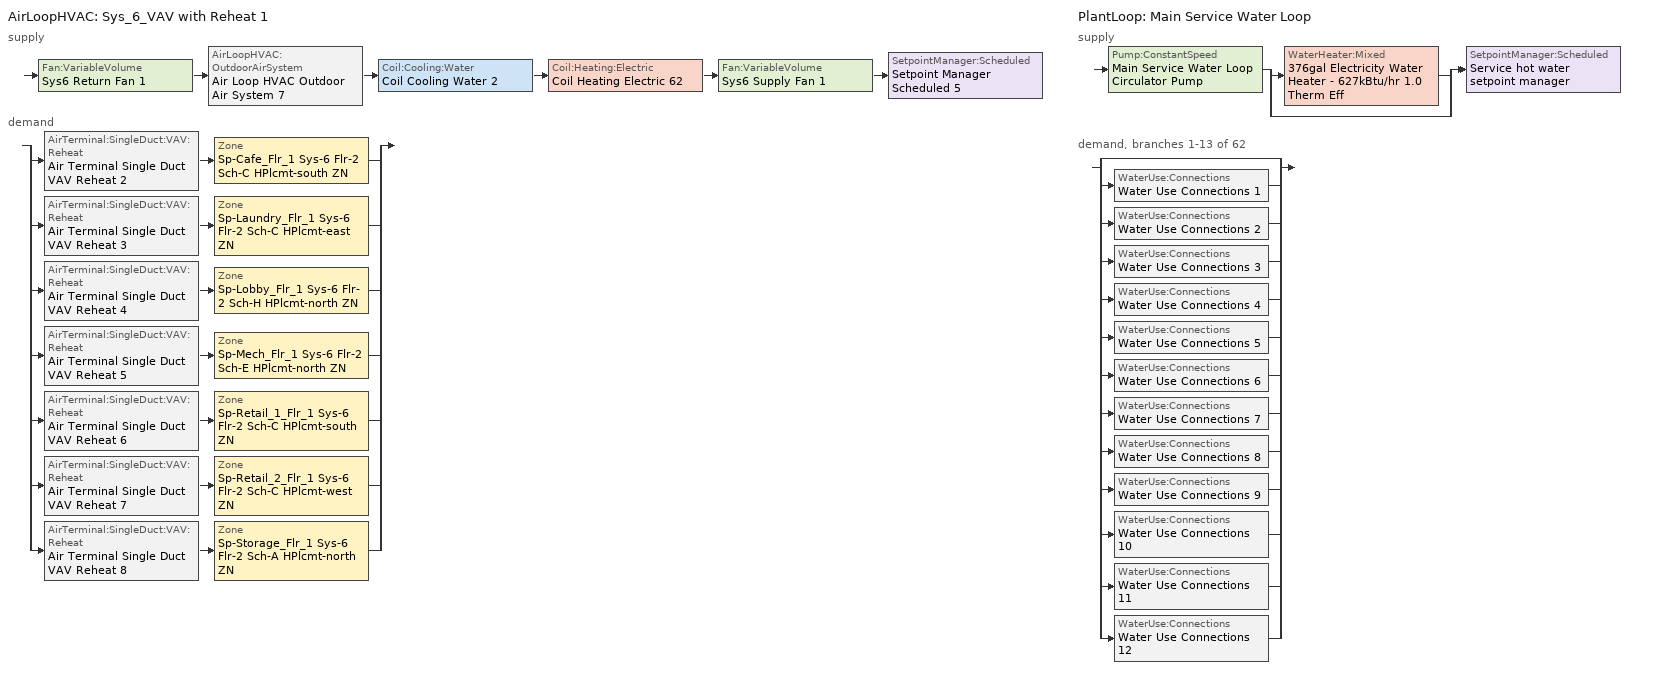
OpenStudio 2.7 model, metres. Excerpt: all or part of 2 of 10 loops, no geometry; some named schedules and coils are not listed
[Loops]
AirLoopHVAC 'Sys_6_VAV with Reheat 1'
 supply: Fan:VariableVolume 'Sys6 Return Fan 1' > AirLoopHVAC:OutdoorAirSystem 'Air Loop HVAC Outdoor Air System 7' > Coil:Cooling:Water 'Coil Cooling Water 2' > Coil:Heating:Electric 'Coil Heating Electric 62' > Fan:VariableVolume 'Sys6 Supply Fan 1' > SetpointManager:Scheduled 'Setpoint Manager Scheduled 5'
 demand: split
  | AirTerminal:SingleDuct:VAV:Reheat 'Air Terminal Single Duct VAV Reheat 2' > Zone 'Sp-Cafe_Flr_1 Sys-6 Flr-2 Sch-C HPlcmt-south ZN'
  | AirTerminal:SingleDuct:VAV:Reheat 'Air Terminal Single Duct VAV Reheat 3' > Zone 'Sp-Laundry_Flr_1 Sys-6 Flr-2 Sch-C HPlcmt-east ZN'
  | AirTerminal:SingleDuct:VAV:Reheat 'Air Terminal Single Duct VAV Reheat 4' > Zone 'Sp-Lobby_Flr_1 Sys-6 Flr-2 Sch-H HPlcmt-north ZN'
  | AirTerminal:SingleDuct:VAV:Reheat 'Air Terminal Single Duct VAV Reheat 5' > Zone 'Sp-Mech_Flr_1 Sys-6 Flr-2 Sch-E HPlcmt-north ZN'
  | AirTerminal:SingleDuct:VAV:Reheat 'Air Terminal Single Duct VAV Reheat 6' > Zone 'Sp-Retail_1_Flr_1 Sys-6 Flr-2 Sch-C HPlcmt-south ZN'
  | AirTerminal:SingleDuct:VAV:Reheat 'Air Terminal Single Duct VAV Reheat 7' > Zone 'Sp-Retail_2_Flr_1 Sys-6 Flr-2 Sch-C HPlcmt-west ZN'
  | AirTerminal:SingleDuct:VAV:Reheat 'Air Terminal Single Duct VAV Reheat 8' > Zone 'Sp-Storage_Flr_1 Sys-6 Flr-2 Sch-A HPlcmt-north ZN'
PlantLoop 'Main Service Water Loop'
 supply: Pump:ConstantSpeed 'Main Service Water Loop Circulator Pump' > split
  | WaterHeater:Mixed '376gal Electricity Water Heater - 627kBtu/hr 1.0 Therm Eff'
  | bypass
  join > SetpointManager:Scheduled 'Service hot water setpoint manager'
 demand, branches 1-13 of 62: split
  | bypass
  | WaterUse:Connections 'Water Use Connections 1'
  | WaterUse:Connections 'Water Use Connections 2'
  | WaterUse:Connections 'Water Use Connections 3'
  | WaterUse:Connections 'Water Use Connections 4'
  | WaterUse:Connections 'Water Use Connections 5'
  | WaterUse:Connections 'Water Use Connections 6'
  | WaterUse:Connections 'Water Use Connections 7'
  | WaterUse:Connections 'Water Use Connections 8'
  | WaterUse:Connections 'Water Use Connections 9'
  | WaterUse:Connections 'Water Use Connections 10'
  | WaterUse:Connections 'Water Use Connections 11'
  | WaterUse:Connections 'Water Use Connections 12'
[Sizing:Zone] Zone Cooling Design Supply Air Temperature Input Method=SupplyAirTemperature; Zone Cooling Design Supply Air Temperature {C}=13; Zone Cooling Design Supply Air Temperature Difference {deltaC}=11.11; Zone Heating Design Supply Air Temperature Input Method=SupplyAirTemperature; Zone Heating Design Supply Air Temperature {C}=43; Zone Heating Design Supply Air Temperature Difference {deltaC}=11.11; Zone Cooling Design Supply Air Humidity Ratio {kg-H2O/kg-air}=0.0085; Zone Heating Design Supply Air Humidity Ratio {kg-H2O/kg-air}=0.008; Zone Heating Sizing Factor=1.3; Zone Cooling Sizing Factor=1.1; Cooling Design Air Flow Method=DesignDay; Heating Design Air Flow Method=DesignDay; Account for Dedicated Outdoor Air System=No; Dedicated Outdoor Air System Control Strategy=NeutralSupplyAir; Dedicated Outdoor Air Low Setpoint Temperature for Design {C}=autosize; Dedicated Outdoor Air High Setpoint Temperature for Design {C}=autosize
Sp-Storage_Flr_1 Sys-6 Flr-2 Sch-A HPlcmt-north ZN; Sp-Laundry_Flr_1 Sys-6 Flr-2 Sch-C HPlcmt-east ZN; Sp-Retail_2_Flr_1 Sys-6 Flr-2 Sch-C HPlcmt-west ZN; Sp-Cafe_Flr_1 Sys-6 Flr-2 Sch-C HPlcmt-south ZN; Sp-Retail_1_Flr_1 Sys-6 Flr-2 Sch-C HPlcmt-south ZN; Sp-Mech_Flr_1 Sys-6 Flr-2 Sch-E HPlcmt-north ZN; Sp-Lobby_Flr_1 Sys-6 Flr-2 Sch-H HPlcmt-north ZN
[Zone equipment]
Sp-Storage_Flr_1 Sys-6 Flr-2 Sch-A HPlcmt-north ZN: Air Terminal Single Duct VAV Reheat 8, Zone HVAC Baseboard Convective Electric 66
Sp-Laundry_Flr_1 Sys-6 Flr-2 Sch-C HPlcmt-east ZN: Air Terminal Single Duct VAV Reheat 3, Zone HVAC Baseboard Convective Electric 61
Sp-Retail_2_Flr_1 Sys-6 Flr-2 Sch-C HPlcmt-west ZN: Air Terminal Single Duct VAV Reheat 7, Zone HVAC Baseboard Convective Electric 65
Sp-Cafe_Flr_1 Sys-6 Flr-2 Sch-C HPlcmt-south ZN: Air Terminal Single Duct VAV Reheat 2, Zone HVAC Baseboard Convective Electric 60
Sp-Retail_1_Flr_1 Sys-6 Flr-2 Sch-C HPlcmt-south ZN: Air Terminal Single Duct VAV Reheat 6, Zone HVAC Baseboard Convective Electric 64
Sp-Mech_Flr_1 Sys-6 Flr-2 Sch-E HPlcmt-north ZN: Air Terminal Single Duct VAV Reheat 5, Zone HVAC Baseboard Convective Electric 63
Sp-Lobby_Flr_1 Sys-6 Flr-2 Sch-H HPlcmt-north ZN: Air Terminal Single Duct VAV Reheat 4, Zone HVAC Baseboard Convective Electric 62
[AirLoopHVAC]
Sys_6_VAV with Reheat 1: Availability Schedule=Sys_6_VAV with Reheat 1 Occ Sch; Design Supply Air Flow Rate {m3/s}=AutoSize
[Sizing:System]
Sys_6_VAV with Reheat 1: Type of Load to Size On=Sensible; Design Outdoor Air Flow Rate {m3/s}=Autosize; Central Heating Maximum System Air Flow Ratio=0.3; Preheat Design Temperature {C}=7; Preheat Design Humidity Ratio {kg-H2O/kg-Air}=0.008; Precool Design Temperature {C}=12.8; Precool Design Humidity Ratio {kg-H2O/kg-Air}=0.008; Central Cooling Design Supply Air Temperature {C}=13; Central Heating Design Supply Air Temperature {C}=13.1; Sizing Option=NonCoincident; 100% Outdoor Air in Cooling=No; 100% Outdoor Air in Heating=No; Central Cooling Design Supply Air Humidity Ratio {kg-H2O/kg-Air}=0.0085; Central Heating Design Supply Air Humidity Ratio {kg-H2O/kg-Air}=0.008; Cooling Design Air Flow Method=DesignDay; Cooling Design Air Flow Rate {m3/s}=0; Heating Design Air Flow Method=DesignDay; Heating Design Air Flow Rate {m3/s}=0; System Outdoor Air Method=ZoneSum; Zone Maximum Outdoor Air Fraction=1; Cooling Supply Air Flow Rate Per Floor Area {m3/s-m2}=0.00996765; Cooling Fraction of Autosized Cooling Supply Air Flow Rate=1; Cooling Supply Air Flow Rate Per Unit Cooling Capacity {m3/s-W}=3.94755e-05; Heating Supply Air Flow Rate Per Floor Area {m3/s-m2}=0.00996765; Heating Fraction of Autosized Heating Supply Air Flow Rate=1; Heating Fraction of Autosized Cooling Supply Air Flow Rate=1; Heating Supply Air Flow Rate Per Unit Heating Capacity {m3/s-W}=3.15882e-05; Cooling Design Capacity Method=CoolingDesignCapacity; Cooling Design Capacity {W}=autosize; Cooling Design Capacity Per Floor Area {W/m2}=234.7; Fraction of Autosized Cooling Design Capacity=1; Heating Design Capacity Method=HeatingDesignCapacity; Heating Design Capacity {W}=autosize; Heating Design Capacity Per Floor Area {W/m2}=157; Fraction of Autosized Heating Design Capacity=1; Central Cooling Capacity Control Method=OnOff
[Coil:Heating:Electric] Availability Schedule=Always On Discrete
Coil Heating Electric 62; Coil Heating Electric 63; Coil Heating Electric 64; Coil Heating Electric 65; Coil Heating Electric 66; Coil Heating Electric 67; Coil Heating Electric 68; Coil Heating Electric 69
[Controller:OutdoorAir]
Controller Outdoor Air 7: Minimum Outdoor Air Flow Rate {m3/s}=autosize; Maximum Outdoor Air Flow Rate {m3/s}=Autosize; Economizer Control Type=DifferentialEnthalpy; Economizer Control Action Type=ModulateFlow; Lockout Type=NoLockout; Minimum Limit Type=FixedMinimum; Minimum Outdoor Air Schedule=Sys_6_VAV with Reheat 1 Occ Sch; Controller Mechanical Ventilation=Controller Mechanical Ventilation 7; High Humidity Control=No; Heat Recovery Bypass Control Type=BypassWhenOAFlowGreaterThanMinimum
[Controller:MechanicalVentilation]
Controller Mechanical Ventilation 7: Availability Schedule=Always On Discrete; System Outdoor Air Method=ZoneSum
[AirLoopHVAC:OutdoorAirSystem]
Air Loop HVAC Outdoor Air System 7: Controller=Controller Outdoor Air 7
[SetpointManager:Scheduled] Control Variable=Temperature
Name | Schedule
Setpoint Manager Scheduled 5 | Supply Air Temp 1
Service hot water setpoint manager | Service Water Loop Temp - 140F
[ZoneHVAC:Baseboard:Convective:Electric] Availability Schedule=Always On Discrete; Nominal Capacity {W}=autosize; Efficiency=1
Zone HVAC Baseboard Convective Electric 60; Zone HVAC Baseboard Convective Electric 61; Zone HVAC Baseboard Convective Electric 62; Zone HVAC Baseboard Convective Electric 63; Zone HVAC Baseboard Convective Electric 64; Zone HVAC Baseboard Convective Electric 65; Zone HVAC Baseboard Convective Electric 66
[PlantLoop]
Main Service Water Loop: Glycol Concentration=0; Maximum Loop Temperature {C}=60; Minimum Loop Temperature {C}=10; Plant Loop Volume {m3}=Autocalculate; Load Distribution Scheme=Optimal
[Sizing:Plant]
Main Service Water Loop: Loop Type=Heating; Design Loop Exit Temperature {C}=60; Loop Design Temperature Difference {deltaC}=5; Sizing Option=NonCoincident; Zone Timesteps in Averaging Window=1; Coincident Sizing Factor Mode=None
[Pump:ConstantSpeed]
Main Service Water Loop Circulator Pump: Rated Flow Rate {m3/s}=autosize; Rated Pump Head {Pa}=589752; Rated Power Consumption {W}=autosize; Motor Efficiency=0.855; Fraction of Motor Inefficiencies to Fluid Stream=0; Pump Control Type=Intermittent; Design Power Sizing Method=PowerPerFlowPerPressure; Design Electric Power per Unit Flow Rate {W/(m3/s)}=348701.1; Design Shaft Power per Unit Flow Rate per Unit Head {W-s/m3-Pa}=1.28205
[Fan:VariableVolume] Availability Schedule=Always On Discrete; Maximum Flow Rate {m3/s}=Autosize; Fan Power Minimum Flow Rate Input Method=Fraction; Fan Power Minimum Flow Fraction=0.68; Fan Power Minimum Air Flow Rate {m3/s}=0; Motor In Airstream Fraction=1; Fan Power Coefficient 1=-2.4176; Fan Power Coefficient 2=9.5874; Fan Power Coefficient 3=-11.559; Fan Power Coefficient 4=5.4009; Fan Power Coefficient 5=0
Name | Fan Total Efficiency | Pressure Rise {Pa} | Motor Efficiency
Sys6 Supply Fan 1 | 0.549965 | 1000 | 0.8461
Sys6 Return Fan 1 | 0.299975 | 250 | 0.4615
[AirTerminal:SingleDuct:VAV:Reheat] Availability Schedule=Always On Discrete; Maximum Air Flow Rate {m3/s}=AutoSize; Zone Minimum Air Flow Input Method=Constant; Constant Minimum Air Flow Fraction=0.3; Maximum Hot Water or Steam Flow Rate {m3/s}=AutoSize; Minimum Hot Water or Steam Flow Rate {m3/s}=0; Convergence Tolerance=0.001; Damper Heating Action=Normal; Maximum Flow per Zone Floor Area During Reheat {m3/s-m2}=AutoSize; Maximum Flow Fraction During Reheat=0.5; Maximum Reheat Air Temperature {C}=43; Control For Outdoor Air=No
Name | Fixed Minimum Air Flow Rate {m3/s} | Reheat Coil
Air Terminal Single Duct VAV Reheat 2 | 0.377724 | Coil Heating Electric 63
Air Terminal Single Duct VAV Reheat 3 | 0.156079 | Coil Heating Electric 64
Air Terminal Single Duct VAV Reheat 4 | 2.61637 | Coil Heating Electric 65
Air Terminal Single Duct VAV Reheat 5 | 0.328486 | Coil Heating Electric 66
Air Terminal Single Duct VAV Reheat 6 | 0.134143 | Coil Heating Electric 67
Air Terminal Single Duct VAV Reheat 7 | 0.155338 | Coil Heating Electric 68
Air Terminal Single Duct VAV Reheat 8 | 0.189519 | Coil Heating Electric 69
[WaterHeater:Mixed]
376gal Electricity Water Heater - 627kBtu/hr 1.0 Therm Eff: Tank Volume {m3}=1.42181; Setpoint Temperature Schedule=Service Water Loop Temp - 140F; Deadband Temperature Difference {deltaC}=2; Maximum Temperature Limit {C}=60; Heater Control Type=Cycle; Heater Maximum Capacity {W}=183709; Heater Fuel Type=Electricity; Heater Thermal Efficiency=1; Off Cycle Parasitic Fuel Consumption Rate {W}=122.494; Off Cycle Parasitic Fuel Type=Electricity; Off Cycle Parasitic Heat Fraction to Tank=0.8; On Cycle Parasitic Fuel Consumption Rate {W}=122.494; On Cycle Parasitic Fuel Type=Electricity; On Cycle Parasitic Heat Fraction to Tank=0; Ambient Temperature Indicator=Schedule; Ambient Temperature Schedule=Water Heater Ambient Temp Schedule - 70f; Off Cycle Loss Coefficient to Ambient Temperature {W/K}=5.26259; On Cycle Loss Coefficient to Ambient Temperature {W/K}=5.26259; Use Side Effectiveness=1; Source Side Effectiveness=1; Use Side Design Flow Rate {m3/s}=autosize; Source Side Design Flow Rate {m3/s}=autosize; Indirect Water Heating Recovery Time {hr}=1.5; Source Side Flow Control Mode=IndirectHeatPrimarySetpoint
[WaterUse:Connections]
Name | Water Use Equipment Name 1
Water Use Connections 1 | Banquet_flr_6 Service Water Use 0.34gal/min
Water Use Connections 2 | Cafe_flr_1 Service Water Use 0.02gal/min
Water Use Connections 3 | Dining_flr_6 Service Water Use 0.34gal/min
Water Use Connections 4 | Kitchen_flr_6 Service Water Use 0.05gal/min
Water Use Connections 5 | Laundry_flr_1 Service Water Use 0.02gal/min
Water Use Connections 6 | Lobby_flr_1 Service Water Use 0.33gal/min
Water Use Connections 7 | Retail_1_flr_1 Service Water Use 0.01gal/min
Water Use Connections 8 | Retail_2_flr_1 Service Water Use 0.01gal/min
Water Use Connections 9 | Room_1_flr_3 Service Water Use 0.08gal/min
Water Use Connections 10 | Room_1_flr_6 Service Water Use 0.08gal/min
Water Use Connections 11 | Room_2_flr_3 Service Water Use 0.08gal/min
Water Use Connections 12 | Room_2_flr_6 Service Water Use 0.08gal/min
[WaterUse:Equipment:Definition]
Name | Peak Flow Rate {m3/s} | Target Temperature Schedule | Sensible Fraction Schedule | Latent Fraction Schedule
Banquet_flr_6 Service Water Use Def 0.34gal/min | 2.11381e-05 | Schedule Ruleset 5 | Schedule Ruleset 3 | Schedule Ruleset 4
Cafe_flr_1 Service Water Use Def 0.02gal/min | 1.50463e-06 | Schedule Ruleset 8 | Schedule Ruleset 6 | Schedule Ruleset 7
Dining_flr_6 Service Water Use Def 0.34gal/min | 2.11381e-05 | Schedule Ruleset 11 | Schedule Ruleset 9 | Schedule Ruleset 10
Kitchen_flr_6 Service Water Use Def 0.05gal/min | 3.29204e-06 | Schedule Ruleset 14 | Schedule Ruleset 12 | Schedule Ruleset 13
Laundry_flr_1 Service Water Use Def 0.02gal/min | 1.24346e-06 | Schedule Ruleset 17 | Schedule Ruleset 15 | Schedule Ruleset 16
Lobby_flr_1 Service Water Use Def 0.33gal/min | 2.08442e-05 | Schedule Ruleset 20 | Schedule Ruleset 18 | Schedule Ruleset 19
Retail_1_flr_1 Service Water Use Def 0.01gal/min | 4.74976e-07 | Schedule Ruleset 23 | Schedule Ruleset 21 | Schedule Ruleset 22
Retail_2_flr_1 Service Water Use Def 0.01gal/min | 5.50024e-07 | Schedule Ruleset 26 | Schedule Ruleset 24 | Schedule Ruleset 25
Room_1_flr_3 Service Water Use Def 0.08gal/min | 4.97412e-06 | Schedule Ruleset 29 | Schedule Ruleset 27 | Schedule Ruleset 28
Room_1_flr_6 Service Water Use Def 0.08gal/min | 4.97412e-06 | Schedule Ruleset 32 | Schedule Ruleset 30 | Schedule Ruleset 31
Room_2_flr_3 Service Water Use Def 0.08gal/min | 4.97354e-06 | Schedule Ruleset 35 | Schedule Ruleset 33 | Schedule Ruleset 34
Room_2_flr_6 Service Water Use Def 0.08gal/min | 4.97354e-06 | Schedule Ruleset 38 | Schedule Ruleset 36 | Schedule Ruleset 37
[WaterUse:Equipment]
Name | Water Use Equipment Definition | Space | Flow Rate Fraction Schedule
Banquet_flr_6 Service Water Use 0.34gal/min | Banquet_flr_6 Service Water Use Def 0.34gal/min | Banquet_Flr_6 | NECB-B-Service Water Heating
Cafe_flr_1 Service Water Use 0.02gal/min | Cafe_flr_1 Service Water Use Def 0.02gal/min | Cafe_Flr_1 | NECB-C-Service Water Heating
Dining_flr_6 Service Water Use 0.34gal/min | Dining_flr_6 Service Water Use Def 0.34gal/min | Dining_Flr_6 | NECB-B-Service Water Heating
Kitchen_flr_6 Service Water Use 0.05gal/min | Kitchen_flr_6 Service Water Use Def 0.05gal/min | Kitchen_Flr_6 | NECB-B-Service Water Heating
Laundry_flr_1 Service Water Use 0.02gal/min | Laundry_flr_1 Service Water Use Def 0.02gal/min | Laundry_Flr_1 | NECB-C-Service Water Heating
Lobby_flr_1 Service Water Use 0.33gal/min | Lobby_flr_1 Service Water Use Def 0.33gal/min | Lobby_Flr_1 | NECB-H-Service Water Heating
Retail_1_flr_1 Service Water Use 0.01gal/min | Retail_1_flr_1 Service Water Use Def 0.01gal/min | Retail_1_Flr_1 | NECB-C-Service Water Heating
Retail_2_flr_1 Service Water Use 0.01gal/min | Retail_2_flr_1 Service Water Use Def 0.01gal/min | Retail_2_Flr_1 | NECB-C-Service Water Heating
Room_1_flr_3 Service Water Use 0.08gal/min | Room_1_flr_3 Service Water Use Def 0.08gal/min | Room_1_Flr_3 | NECB-F-Service Water Heating
Room_1_flr_6 Service Water Use 0.08gal/min | Room_1_flr_6 Service Water Use Def 0.08gal/min | Room_1_Flr_6 | NECB-F-Service Water Heating
Room_2_flr_3 Service Water Use 0.08gal/min | Room_2_flr_3 Service Water Use Def 0.08gal/min | Room_2_Flr_3 | NECB-F-Service Water Heating
Room_2_flr_6 Service Water Use 0.08gal/min | Room_2_flr_6 Service Water Use Def 0.08gal/min | Room_2_Flr_6 | NECB-F-Service Water Heating
[Schedule:Ruleset]
Supply Air Temp 1: Default Day Schedule=Supply Air Temp Default 1
Service Water Loop Temp - 140F: Default Day Schedule=Service Water Loop Temp - 140F Default
Water Heater Ambient Temp Schedule - 70f: Default Day Schedule=Water Heater Ambient Temp Schedule - 70f Default
Schedule Ruleset 3: Default Day Schedule=Schedule Day 8
Schedule Ruleset 4: Default Day Schedule=Schedule Day 9
Schedule Ruleset 5: Default Day Schedule=Schedule Day 10
NECB-B-Service Water Heating: Default Day Schedule=NECB-B-Service Water Heating Default
Schedule Ruleset 6: Default Day Schedule=Schedule Day 11
Schedule Ruleset 7: Default Day Schedule=Schedule Day 12
Schedule Ruleset 8: Default Day Schedule=Schedule Day 13
NECB-C-Service Water Heating: Default Day Schedule=NECB-C-Service Water Heating Default
Schedule Ruleset 9: Default Day Schedule=Schedule Day 14
Schedule Ruleset 10: Default Day Schedule=Schedule Day 15
Schedule Ruleset 11: Default Day Schedule=Schedule Day 16
Schedule Ruleset 12: Default Day Schedule=Schedule Day 17
Schedule Ruleset 13: Default Day Schedule=Schedule Day 18
Schedule Ruleset 14: Default Day Schedule=Schedule Day 19
Schedule Ruleset 15: Default Day Schedule=Schedule Day 20
Schedule Ruleset 16: Default Day Schedule=Schedule Day 21
Schedule Ruleset 17: Default Day Schedule=Schedule Day 22
Schedule Ruleset 18: Default Day Schedule=Schedule Day 23
Schedule Ruleset 19: Default Day Schedule=Schedule Day 24
Schedule Ruleset 20: Default Day Schedule=Schedule Day 25
NECB-H-Service Water Heating: Default Day Schedule=NECB-H-Service Water Heating Default
Schedule Ruleset 21: Default Day Schedule=Schedule Day 26
Schedule Ruleset 22: Default Day Schedule=Schedule Day 27
Schedule Ruleset 23: Default Day Schedule=Schedule Day 28
Schedule Ruleset 24: Default Day Schedule=Schedule Day 29
Schedule Ruleset 25: Default Day Schedule=Schedule Day 30
Schedule Ruleset 26: Default Day Schedule=Schedule Day 31
Schedule Ruleset 27: Default Day Schedule=Schedule Day 32
Schedule Ruleset 28: Default Day Schedule=Schedule Day 33
Schedule Ruleset 29: Default Day Schedule=Schedule Day 34
NECB-F-Service Water Heating: Default Day Schedule=NECB-F-Service Water Heating Default
Schedule Ruleset 30: Default Day Schedule=Schedule Day 35
Schedule Ruleset 31: Default Day Schedule=Schedule Day 36
Schedule Ruleset 32: Default Day Schedule=Schedule Day 37
Schedule Ruleset 33: Default Day Schedule=Schedule Day 38
Schedule Ruleset 34: Default Day Schedule=Schedule Day 39
Schedule Ruleset 35: Default Day Schedule=Schedule Day 40
Schedule Ruleset 36: Default Day Schedule=Schedule Day 41
Schedule Ruleset 37: Default Day Schedule=Schedule Day 42
Schedule Ruleset 38: Default Day Schedule=Schedule Day 43
Sys_6_VAV with Reheat 1 Occ Sch: Default Day Schedule=Sys_6_VAV with Reheat 1 Occ Sch Default; Summer Design Day Schedule=Sys_6_VAV with Reheat 1 Occ Sch Summer Design Day; Winter Design Day Schedule=Sys_6_VAV with Reheat 1 Occ Sch Winter Design Day
[Schedule:Day]
Supply Air Temp Default 1: 24, 0, 13
Service Water Loop Temp - 140F Default; Schedule Day 10; Schedule Day 13; Schedule Day 16; Schedule Day 19; Schedule Day 22; Schedule Day 25; Schedule Day 28: 24, 0, 60
Water Heater Ambient Temp Schedule - 70f Default: 24, 0, 21.1111
Schedule Day 8; Schedule Day 11; Schedule Day 14; Schedule Day 17; Schedule Day 20; Schedule Day 23; Schedule Day 26: 24, 0, 0.2
Schedule Day 9; Schedule Day 12; Schedule Day 15; Schedule Day 18; Schedule Day 21; Schedule Day 24; Schedule Day 27: 24, 0, 0.05
NECB-B-Service Water Heating Default; NECB-B-Service Water Heating Default|Wkdy Day: 1, 0, 0.6, 2, 0, 0.5, 9, 0, 0.05, 11, 0, 0.7, 12, 0, 0.4, 13, 0, 0.5, 15, 0, 0.6, 16, 0, 0.4, 18, 0, 0.3, 19, 0, 0.4, 20, 0, 0.5, 22, 0, 0.8, 24, 0, 0.9
NECB-B-Service Water Heating Sat Day: 1, 0, 0.7, 2, 0, 0.6, 9, 0, 0.05, 11, 0, 0.7, 12, 0, 0.4, 13, 0, 0.5, 15, 0, 0.6, 16, 0, 0.4, 18, 0, 0.3, 19, 0, 0.4, 20, 0, 0.5, 22, 0, 0.8, 24, 0, 0.9
NECB-B-Service Water Heating Sun|Hol Day: 1, 0, 0.5, 2, 0, 0.6, 9, 0, 0.05, 11, 0, 0.7, 12, 0, 0.4, 13, 0, 0.5, 15, 0, 0.6, 16, 0, 0.4, 18, 0, 0.3, 19, 0, 0.4, 20, 0, 0.5, 22, 0, 0.8, 24, 0, 0.5
NECB-C-Service Water Heating Default; NECB-C-Service Water Heating Default|Wkdy Day: 8, 0, 0.05, 9, 0, 0.1, 10, 0, 0.2, 11, 0, 0.3, 12, 0, 0.4, 16, 0, 0.8, 17, 0, 0.6, 18, 0, 0.4, 19, 0, 0.3, 21, 0, 0.2, 24, 0, 0.05
NECB-C-Service Water Heating Sat Day: 8, 0, 0.05, 9, 0, 0.1, 10, 0, 0.2, 11, 0, 0.3, 12, 0, 0.5, 16, 0, 0.9, 17, 0, 0.7, 18, 0, 0.5, 19, 0, 0.3, 21, 0, 0.2, 24, 0, 0.05
NECB-C-Service Water Heating Sun|Hol Day: 8, 0, 0.05, 9, 0, 0.1, 10, 0, 0.2, 11, 0, 0.3, 12, 0, 0.5, 17, 0, 0.9, 18, 0, 0.5, 19, 0, 0.3, 24, 0, 0.05
NECB-H-Service Water Heating Default; NECB-H-Service Water Heating Default|Wkdy Day; NECB-H-Service Water Heating Sat Day; NECB-H-Service Water Heating Sun|Hol Day: 24, 0, 0.9
NECB-F-Service Water Heating Default: 1, 0, 0.35, 2, 0, 0.21, 3, 0, 0.14, 5, 0, 0.07, 6, 0, 0.14, 7, 0, 0.28, 8, 0, 0.42, 9, 0, 0.63, 10, 0, 0.49, 12, 0, 0.35, 13, 0, 0.28, 14, 0, 0.35, 15, 0, 0.28, 19, 0, 0.21, 20, 0, 0.35, 24, 0, 0.49
Sys_6_VAV with Reheat 1 Occ Sch Default; Sys_6_VAV with Reheat 1 Occ Sch Winter Design Day; Sys_6_VAV with Reheat 1 Occ Sch Summer Design Day: 24, 0, 1
[Schedule:Rule] Date Specification Type=DateRange; Start Month=1; Start Day=1; End Month=12; End Day=31
Name | Schedule Ruleset | Rule Order | Day Schedule | Apply Monday | Apply Tuesday | Apply Wednesday | Apply Thursday | Apply Friday | Apply Saturday | Apply Sunday
Schedule Rule 98 | NECB-B-Service Water Heating | 2 | NECB-B-Service Water Heating Default|Wkdy Day | Yes | Yes | Yes | Yes | Yes
Schedule Rule 99 | NECB-B-Service Water Heating | 1 | NECB-B-Service Water Heating Sat Day |  |  |  |  |  | Yes
Schedule Rule 100 | NECB-B-Service Water Heating | 0 | NECB-B-Service Water Heating Sun|Hol Day |  |  |  |  |  |  | Yes
Schedule Rule 101 | NECB-C-Service Water Heating | 2 | NECB-C-Service Water Heating Default|Wkdy Day | Yes | Yes | Yes | Yes | Yes
Schedule Rule 102 | NECB-C-Service Water Heating | 1 | NECB-C-Service Water Heating Sat Day |  |  |  |  |  | Yes
Schedule Rule 103 | NECB-C-Service Water Heating | 0 | NECB-C-Service Water Heating Sun|Hol Day |  |  |  |  |  |  | Yes
Schedule Rule 104 | NECB-H-Service Water Heating | 2 | NECB-H-Service Water Heating Default|Wkdy Day | Yes | Yes | Yes | Yes | Yes
Schedule Rule 105 | NECB-H-Service Water Heating | 1 | NECB-H-Service Water Heating Sat Day |  |  |  |  |  | Yes
Schedule Rule 106 | NECB-H-Service Water Heating | 0 | NECB-H-Service Water Heating Sun|Hol Day |  |  |  |  |  |  | Yes
Schedule Rule 107 | NECB-F-Service Water Heating | 2 | NECB-F-Service Water Heating Default|Wkdy Day | Yes | Yes | Yes | Yes | Yes
Schedule Rule 108 | NECB-F-Service Water Heating | 1 | NECB-F-Service Water Heating Sat Day |  |  |  |  |  | Yes
Schedule Rule 109 | NECB-F-Service Water Heating | 0 | NECB-F-Service Water Heating Sun|Hol Day |  |  |  |  |  |  | Yes
[Schedule:Constant]
Always On Discrete: Value=1
